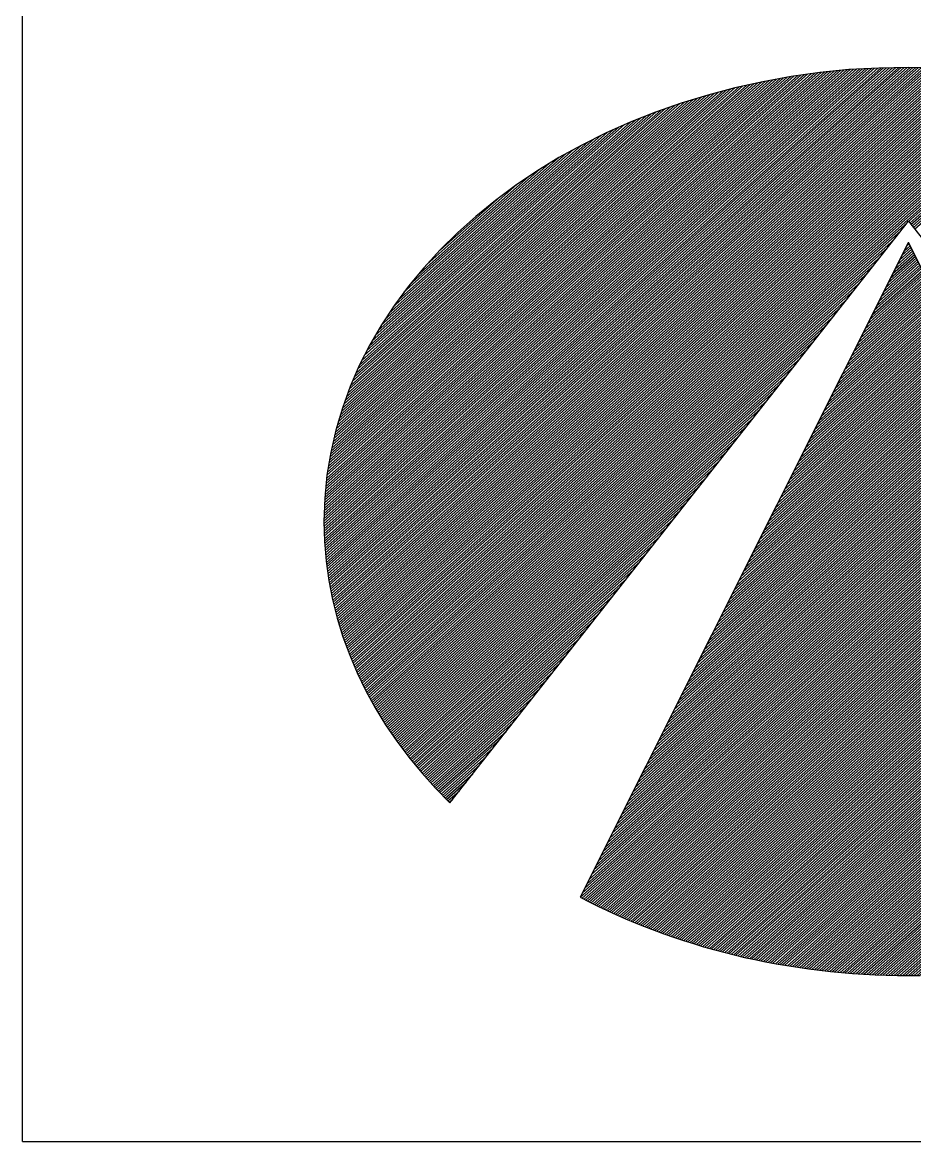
# Model space of a CAD drawing. Extents: x -3879 to -3273, y -20290 to -19696.
# Drawn here: x -3828.57 to -3813.88, y -20269.74 to -20251.29 of the extents above; entities that cross this region are included whole.
import ezdxf

# ---------------------------------------------------------------- set-up
doc = ezdxf.new("R2010")
doc.units = 0
doc.header["$LTSCALE"] = 100
doc.layers.get('0').update_dxf_attribs({"linetype": 'CONTINUOUS'})
doc.layers.add('ATTRIB', color=7, linetype='CONTINUOUS')
doc.layers.add('SKILT', color=7, linetype='CONTINUOUS')
doc.styles.add('ISO', font='iso.shx')
doc.styles.add('ISO25', font='ISO3098', dxfattribs={"oblique": 0.9})
doc.styles.add('ISO35', font='ISO3098', dxfattribs={"oblique": 0.9})
doc.styles.add('ISO50', font='ISO3098', dxfattribs={"oblique": 0.9})

# ---------------------------------------------------------------- blocks, each defined once
blk = doc.blocks.new('*X6')
at = {"color": 0, "linetype": 'CONTINUOUS'}
for p, q in [((519.1301, 296.745), (522.5944, 300.2093)), ((519.1319, 296.7292), (522.6125, 300.2098)), ((519.1338, 296.7134), (522.6307, 300.2102)), ((519.1356, 296.6975), (522.6488, 300.2107)), ((519.1375, 296.6817), (522.667, 300.2112)), ((519.1393, 296.6658), (522.6851, 300.2116)), ((519.1412, 296.6501), (522.7032, 300.2121)), ((519.1439, 296.6351), (522.721, 300.2122)), ((519.1466, 296.62), (522.7382, 300.2117)), ((519.1492, 296.605), (522.7555, 300.2113)), ((519.1519, 296.59), (522.7727, 300.2109)), ((519.1545, 296.575), (522.79, 300.2104)), ((519.1572, 296.5599), (522.8072, 300.21)), ((519.1598, 296.5449), (522.8244, 300.2096)), ((519.1625, 296.5299), (522.8417, 300.2091)), ((519.1114, 297.0622), (522.2334, 300.1842)), ((519.1117, 297.0448), (522.2533, 300.1864)), ((519.112, 297.0804), (522.2134, 300.1819)), ((519.1121, 297.0275), (522.2732, 300.1887)), ((519.1125, 297.0102), (522.2932, 300.1909)), ((519.1125, 297.0986), (522.1935, 300.1797)), ((519.1129, 296.993), (522.3131, 300.1932)), ((519.113, 297.1168), (522.1736, 300.1774)), ((519.1133, 296.9757), (522.333, 300.1954)), ((519.1135, 297.135), (522.153, 300.1745)), ((519.1137, 296.9584), (522.3525, 300.1972)), ((519.1141, 296.9411), (522.3713, 300.1983)), ((519.1141, 297.1532), (522.132, 300.1712)), ((519.1144, 296.9238), (522.3901, 300.1995)), ((519.1146, 297.1714), (522.111, 300.1679)), ((519.1151, 297.1896), (522.09, 300.1646)), ((519.1156, 297.2078), (522.069, 300.1612)), ((519.1157, 296.9074), (522.4089, 300.2006)), ((519.1164, 297.2263), (522.048, 300.1579)), ((519.117, 296.891), (522.4277, 300.2017)), ((519.1181, 297.2457), (522.027, 300.1546)), ((519.1183, 296.8746), (522.4465, 300.2028)), ((519.1196, 296.8583), (522.4653, 300.2039)), ((519.1198, 297.2651), (522.0061, 300.1513)), ((519.1209, 296.8419), (522.484, 300.205)), ((519.1215, 297.2844), (521.9849, 300.1478)), ((519.1222, 296.8255), (522.5028, 300.2061)), ((519.1232, 297.3038), (521.9626, 300.1432)), ((519.1235, 296.8091), (522.5216, 300.2073)), ((519.1248, 296.7928), (522.54, 300.208)), ((519.1264, 296.7767), (522.5581, 300.2084)), ((519.1283, 296.7609), (522.5763, 300.2089)), ((519.1653, 296.5151), (522.8589, 300.2087)), ((519.1686, 296.5006), (522.8762, 300.2082)), ((519.1718, 296.4862), (522.8934, 300.2078)), ((519.1751, 296.4718), (522.9103, 300.207)), ((519.1783, 296.4574), (522.927, 300.206)), ((519.1816, 296.443), (522.9437, 300.205)), ((519.1849, 296.4286), (522.9604, 300.204)), ((519.1881, 296.4141), (522.977, 300.203)), ((519.1914, 296.3997), (522.9937, 300.2021)), ((519.1948, 296.3854), (523.0104, 300.2011)), ((519.1985, 296.3714), (523.0271, 300.2001)), ((519.2022, 296.3575), (523.0438, 300.1991)), ((519.2059, 296.3435), (523.0605, 300.1981)), ((519.2096, 296.3295), (523.0772, 300.1971)), ((519.2133, 296.3155), (523.0933, 300.1956)), ((519.217, 296.3016), (523.1092, 300.1938)), ((519.2207, 296.2876), (523.1251, 300.192)), ((519.2244, 296.2736), (523.141, 300.1902)), ((519.2281, 296.2596), (523.1568, 300.1884)), ((519.2325, 296.2464), (523.1727, 300.1866)), ((519.2369, 296.2331), (523.1886, 300.1848)), ((519.2413, 296.2199), (523.2045, 300.183)), ((519.2458, 296.2066), (523.2204, 300.1812)), ((519.2502, 296.1934), (523.2363, 300.1794)), ((519.2546, 296.1801), (523.2521, 300.1776)), ((519.259, 296.1668), (523.2678, 300.1756)), ((519.2634, 296.1536), (523.2831, 300.1732)), ((519.2679, 296.1403), (523.2983, 300.1708)), ((519.2725, 296.1273), (523.3136, 300.1684)), ((519.2773, 296.1144), (523.3289, 300.166)), ((519.2821, 296.1015), (523.3441, 300.1635)), ((519.2869, 296.0887), (523.3594, 300.1611)), ((519.2918, 296.0758), (523.3747, 300.1587)), ((519.2966, 296.063), (523.3899, 300.1563)), ((519.3014, 296.0501), (523.4052, 300.1539)), ((519.3062, 296.0373), (523.4205, 300.1515)), ((519.311, 296.0244), (523.4357, 300.1491)), ((519.3159, 296.0115), (523.4505, 300.1462)), ((519.3211, 295.9991), (523.4652, 300.1432)), ((519.3264, 295.9867), (523.4799, 300.1402)), ((519.1249, 297.3232), (521.9404, 300.1387)), ((519.1266, 297.3425), (521.9181, 300.1341)), ((519.1283, 297.3619), (521.8959, 300.1295)), ((519.13, 297.3813), (521.8736, 300.1249)), ((519.133, 297.402), (521.8514, 300.1204)), ((519.1361, 297.4228), (521.8291, 300.1158)), ((519.1392, 297.4435), (521.8065, 300.1109)), ((519.1423, 297.4643), (521.7831, 300.1051)), ((519.1453, 297.485), (521.7597, 300.0994)), ((519.1484, 297.5058), (521.7362, 300.0936)), ((519.1515, 297.5266), (521.7128, 300.0879)), ((519.1551, 297.5478), (521.6894, 300.0821)), ((519.1595, 297.5699), (521.6659, 300.0764)), ((519.3317, 295.9744), (523.4945, 300.1372)), ((519.337, 295.962), (523.5092, 300.1342)), ((519.3424, 295.9497), (523.5239, 300.1312)), ((519.3477, 295.9373), (523.5385, 300.1281)), ((519.353, 295.9249), (523.5532, 300.1251)), ((519.3583, 295.9126), (523.5679, 300.1221)), ((519.3636, 295.9002), (523.5825, 300.1191)), ((519.369, 295.8879), (523.5972, 300.1161)), ((519.3746, 295.8759), (523.6119, 300.1131)), ((519.3804, 295.8639), (523.6261, 300.1097)), ((519.3861, 295.852), (523.6403, 300.1062)), ((519.3918, 295.84), (523.6545, 300.1027)), ((522.712, 299.1425), (523.6687, 300.0992)), ((522.7193, 299.1321), (523.6829, 300.0957)), ((522.7266, 299.1218), (523.6971, 300.0922)), ((522.7339, 299.1114), (523.7113, 300.0888)), ((522.7412, 299.101), (523.7255, 300.0853)), ((522.7485, 299.0906), (523.7397, 300.0818)), ((519.1639, 297.592), (521.6425, 300.0706)), ((519.1684, 297.6141), (521.6174, 300.0632)), ((519.1728, 297.6362), (521.5923, 300.0557)), ((519.1772, 297.6583), (521.5671, 300.0483)), ((519.1816, 297.6804), (521.542, 300.0408)), ((519.1867, 297.7032), (521.5169, 300.0334)), ((519.1931, 297.7273), (521.4918, 300.0259)), ((519.1995, 297.7513), (521.4661, 300.0179)), ((519.2059, 297.7754), (521.4392, 300.0087)), ((519.2122, 297.7994), (521.4123, 299.9995)), ((519.2186, 297.8235), (521.3854, 299.9903)), ((519.225, 297.8476), (521.3585, 299.981)), ((519.2334, 297.8737), (521.3316, 299.9718)), ((519.2419, 297.8998), (521.3041, 299.962)), ((519.2503, 297.9259), (521.2745, 299.9501)), ((519.2587, 297.952), (521.2449, 299.9382)), ((519.2672, 297.9781), (521.2154, 299.9263)), ((519.2763, 298.0049), (521.1858, 299.9144)), ((519.2873, 298.0336), (521.1563, 299.9025)), ((519.2983, 298.0622), (521.125, 299.8889)), ((519.3092, 298.0909), (521.0934, 299.875)), ((519.3202, 298.1195), (521.0618, 299.8611)), ((519.3318, 298.1488), (521.0302, 299.8472)), ((519.3467, 298.1814), (520.9987, 299.8334)), ((519.3615, 298.2139), (520.9632, 299.8156)), ((519.3764, 298.2464), (520.9275, 299.7975)), ((519.3912, 298.2789), (520.8918, 299.7795)), ((519.4089, 298.3142), (520.8561, 299.7614)), ((519.4273, 298.3504), (520.8169, 299.74)), ((519.4458, 298.3866), (520.7764, 299.7171)), ((519.4643, 298.4227), (520.7359, 299.6943)), ((519.4886, 298.4647), (520.6948, 299.6709)), ((519.5137, 298.5074), (520.6488, 299.6426)), ((519.5387, 298.5502), (520.6029, 299.6143)), ((519.5703, 298.5994), (520.5567, 299.5858)), ((519.6044, 298.6513), (520.4975, 299.5444)), ((519.6409, 298.7054), (520.4384, 299.5029)), ((519.6891, 298.7713), (520.3709, 299.453)), ((519.7451, 298.8449), (520.3001, 299.4)), ((519.8272, 298.9447), (520.196, 299.3136)), ((519.3976, 295.8281), (522.7035, 299.134)), ((519.4033, 295.8162), (522.6623, 299.0752)), ((519.4091, 295.8042), (522.6212, 299.0163)), ((519.4148, 295.7923), (522.58, 298.9575)), ((519.4205, 295.7803), (522.5388, 298.8987)), ((519.4263, 295.7684), (522.4977, 298.8398)), ((519.4324, 295.7569), (522.4565, 298.781)), ((519.4387, 295.7454), (522.4154, 298.7221)), ((519.4449, 295.734), (522.3742, 298.6633)), ((519.4512, 295.7226), (522.333, 298.6044)), ((519.4574, 295.7111), (522.2919, 298.5456)), ((519.4637, 295.6997), (522.2507, 298.4868)), ((519.4699, 295.6883), (522.2095, 298.4279)), ((519.4761, 295.6769), (522.1684, 298.3691)), ((519.4824, 295.6654), (522.1272, 298.3102)), ((519.4886, 295.654), (522.086, 298.2514)), ((519.4952, 295.6429), (522.0449, 298.1925)), ((519.5019, 295.6319), (522.0037, 298.1337)), ((519.5087, 295.621), (521.9625, 298.0749)), ((519.5154, 295.61), (521.9214, 298.016)), ((519.5222, 295.5991), (521.8802, 297.9572)), ((519.5289, 295.5882), (521.839, 297.8983)), ((519.5356, 295.5772), (521.7979, 297.8395)), ((519.5424, 295.5663), (521.7567, 297.7806)), ((519.5491, 295.5554), (521.7156, 297.7218)), ((519.5559, 295.5444), (521.6744, 297.663)), ((519.5626, 295.5335), (521.6332, 297.6041)), ((519.5696, 295.5228), (521.5921, 297.5453)), ((519.5766, 295.5121), (521.5509, 297.4864)), ((519.5836, 295.5015), (521.5097, 297.4276)), ((519.5906, 295.4908), (521.4686, 297.3688)), ((519.5976, 295.4801), (521.4274, 297.3099)), ((519.6045, 295.4694), (521.3862, 297.2511)), ((519.6115, 295.4587), (521.3451, 297.1922)), ((519.6185, 295.448), (521.3039, 297.1334)), ((519.6255, 295.4373), (521.2627, 297.0745)), ((519.6325, 295.4266), (521.2216, 297.0157)), ((519.6398, 295.4162), (521.1804, 296.9569)), ((519.6472, 295.406), (521.1392, 296.898)), ((519.6547, 295.3958), (521.0981, 296.8392)), ((519.6621, 295.3855), (521.0569, 296.7803)), ((519.6696, 295.3753), (521.0158, 296.7215)), ((519.677, 295.3651), (520.9746, 296.6626)), ((519.6845, 295.3549), (520.9334, 296.6038)), ((519.6919, 295.3446), (520.8923, 296.545)), ((519.6994, 295.3344), (520.8511, 296.4861)), ((519.7068, 295.3242), (520.8099, 296.4273)), ((519.7143, 295.314), (520.7688, 296.3684)), ((519.7222, 295.3042), (520.7276, 296.3096)), ((519.7301, 295.2944), (520.6864, 296.2507)), ((519.738, 295.2846), (520.6453, 296.1919)), ((519.7459, 295.2748), (520.6041, 296.1331)), ((519.7538, 295.265), (520.5629, 296.0742)), ((519.7617, 295.2553), (520.5218, 296.0154)), ((519.7695, 295.2455), (520.4806, 295.9565)), ((519.7774, 295.2357), (520.4394, 295.8977)), ((519.7853, 295.2259), (520.3983, 295.8388)), ((519.7932, 295.2161), (520.3571, 295.78)), ((519.8012, 295.2064), (520.316, 295.7212)), ((519.8094, 295.1969), (520.2748, 295.6623)), ((519.8176, 295.1875), (520.2336, 295.6035)), ((519.8258, 295.178), (520.1925, 295.5446)), ((519.834, 295.1685), (520.1513, 295.4858)), ((519.8422, 295.159), (520.1101, 295.427)), ((519.8504, 295.1495), (520.069, 295.3681)), ((519.8586, 295.14), (520.0278, 295.3093)), ((519.8668, 295.1305), (519.9866, 295.2504)), ((519.875, 295.1211), (519.9455, 295.1916)), ((519.8831, 295.1116), (519.9043, 295.1327))]:
    blk.add_line(p, q, dxfattribs=at)
blk = doc.blocks.new('*X7')
at = {"color": 0, "linetype": 'CONTINUOUS'}
for p, q in [((522.6839, 298.9376), (522.7211, 298.9748)), ((522.698, 298.9695), (522.7156, 298.9871)), ((522.599, 298.7467), (522.7539, 298.9015)), ((522.6132, 298.7785), (522.7484, 298.9137)), ((522.6273, 298.8103), (522.7429, 298.926)), ((522.6415, 298.8422), (522.7375, 298.9382)), ((522.6556, 298.874), (522.732, 298.9504)), ((522.6698, 298.9058), (522.7266, 298.9626)), ((522.5283, 298.5876), (522.7812, 298.8404)), ((522.5424, 298.6194), (522.7757, 298.8527)), ((522.5566, 298.6512), (522.7702, 298.8649)), ((522.5707, 298.683), (522.7648, 298.8771)), ((522.5849, 298.7149), (522.7593, 298.8893)), ((522.4434, 298.3966), (522.8139, 298.7671)), ((522.4576, 298.4284), (522.8085, 298.7794)), ((522.4717, 298.4603), (522.803, 298.7916)), ((522.4858, 298.4921), (522.7975, 298.8038)), ((522.5, 298.5239), (522.7921, 298.816)), ((522.5141, 298.5557), (522.7866, 298.8282)), ((522.3585, 298.2057), (522.8467, 298.6938)), ((522.3727, 298.2375), (522.8412, 298.706)), ((522.3868, 298.2693), (522.8358, 298.7183)), ((522.401, 298.3012), (522.8303, 298.7305)), ((522.4151, 298.333), (522.8248, 298.7427)), ((522.4293, 298.3648), (522.8194, 298.7549)), ((522.2878, 298.0466), (522.874, 298.6327)), ((522.3019, 298.0784), (522.8685, 298.645)), ((522.3161, 298.1102), (522.8631, 298.6572)), ((522.3302, 298.142), (522.8576, 298.6694)), ((522.3444, 298.1739), (522.8521, 298.6816)), ((522.2029, 297.8556), (522.9067, 298.5594)), ((522.2171, 297.8874), (522.9013, 298.5716)), ((522.2312, 297.9193), (522.8958, 298.5839)), ((522.2454, 297.9511), (522.8904, 298.5961)), ((522.2595, 297.9829), (522.8849, 298.6083)), ((522.2736, 298.0147), (522.8794, 298.6205)), ((522.118, 297.6647), (522.9395, 298.4861)), ((522.1322, 297.6965), (522.934, 298.4983)), ((522.1463, 297.7283), (522.9286, 298.5106)), ((522.1605, 297.7601), (522.9231, 298.5228)), ((522.1746, 297.792), (522.9177, 298.535)), ((522.1888, 297.8238), (522.9122, 298.5472)), ((522.0473, 297.5055), (522.9668, 298.425)), ((522.0615, 297.5374), (522.9613, 298.4373)), ((522.0756, 297.5692), (522.9559, 298.4495)), ((522.0897, 297.601), (522.9504, 298.4617)), ((522.1039, 297.6328), (522.945, 298.4739)), ((521.9624, 297.3146), (522.9996, 298.3517)), ((521.9766, 297.3464), (522.9941, 298.3639)), ((521.9907, 297.3783), (522.9886, 298.3762)), ((522.0049, 297.4101), (522.9832, 298.3884)), ((522.019, 297.4419), (522.9777, 298.4006)), ((522.0332, 297.4737), (522.9723, 298.4128)), ((521.8775, 297.1237), (523.0323, 298.2784)), ((521.8917, 297.1555), (523.0269, 298.2906)), ((521.9058, 297.1873), (523.0214, 298.3029)), ((521.92, 297.2191), (523.0159, 298.3151)), ((521.9341, 297.251), (523.0105, 298.3273)), ((521.9483, 297.2828), (523.005, 298.3395)), ((521.8068, 296.9645), (523.0596, 298.2173)), ((521.821, 296.9964), (523.0542, 298.2296)), ((521.8351, 297.0282), (523.0487, 298.2418)), ((521.8493, 297.06), (523.0432, 298.254)), ((521.8634, 297.0918), (523.0378, 298.2662)), ((521.7219, 296.7736), (523.0924, 298.144)), ((521.7361, 296.8054), (523.0869, 298.1562)), ((521.7502, 296.8372), (523.0815, 298.1685)), ((521.7644, 296.8691), (523.076, 298.1807)), ((521.7785, 296.9009), (523.0705, 298.1929)), ((521.7927, 296.9327), (523.0651, 298.2051)), ((521.6512, 296.6145), (523.1197, 298.0829)), ((521.6654, 296.6463), (523.1142, 298.0952)), ((521.6795, 296.6781), (523.1088, 298.1074)), ((521.6936, 296.7099), (523.1033, 298.1196)), ((521.7078, 296.7418), (523.0978, 298.1318)), ((521.5663, 296.4235), (523.1524, 298.0096)), ((521.5805, 296.4554), (523.147, 298.0218)), ((521.5946, 296.4872), (523.1415, 298.0341)), ((521.6088, 296.519), (523.136, 298.0463)), ((521.6229, 296.5508), (523.1306, 298.0585)), ((521.6371, 296.5826), (523.1251, 298.0707)), ((521.4814, 296.2326), (523.1852, 297.9363)), ((521.4956, 296.2644), (523.1797, 297.9485)), ((521.5097, 296.2962), (523.1743, 297.9608)), ((521.5239, 296.3281), (523.1688, 297.973)), ((521.538, 296.3599), (523.1633, 297.9852)), ((521.5522, 296.3917), (523.1579, 297.9974)), ((521.4107, 296.0735), (523.2125, 297.8752)), ((521.4249, 296.1053), (523.207, 297.8875)), ((521.439, 296.1371), (523.2016, 297.8997)), ((521.4532, 296.1689), (523.1961, 297.9119)), ((521.4673, 296.2008), (523.1906, 297.9241)), ((521.3258, 295.8825), (523.2452, 297.8019)), ((521.34, 295.9143), (523.2398, 297.8141)), ((521.3541, 295.9462), (523.2343, 297.8264)), ((521.3683, 295.978), (523.2289, 297.8386)), ((521.3824, 296.0098), (523.2234, 297.8508)), ((521.3966, 296.0416), (523.2179, 297.863)), ((521.241, 295.6916), (523.278, 297.7286)), ((521.2551, 295.7234), (523.2725, 297.7408)), ((521.2692, 295.7552), (523.2671, 297.7531)), ((521.2834, 295.787), (523.2616, 297.7653)), ((521.2975, 295.8189), (523.2562, 297.7775)), ((521.3117, 295.8507), (523.2507, 297.7897)), ((521.1702, 295.5324), (523.3053, 297.6675)), ((521.1844, 295.5643), (523.2998, 297.6798)), ((521.1985, 295.5961), (523.2944, 297.692)), ((521.2127, 295.6279), (523.2889, 297.7042)), ((521.2268, 295.6597), (523.2835, 297.7164)), ((521.0853, 295.3415), (523.3381, 297.5942)), ((521.0995, 295.3733), (523.3326, 297.6064)), ((521.1136, 295.4052), (523.3271, 297.6187)), ((521.1278, 295.437), (523.3217, 297.6309)), ((521.1419, 295.4688), (523.3162, 297.6431)), ((521.1561, 295.5006), (523.3108, 297.6553)), ((521.0005, 295.1506), (523.3708, 297.5209)), ((521.0146, 295.1824), (523.3654, 297.5331)), ((521.0288, 295.2142), (523.3599, 297.5454)), ((521.0429, 295.246), (523.3544, 297.5576)), ((521.0571, 295.2779), (523.349, 297.5698)), ((521.0712, 295.3097), (523.3435, 297.582)), ((520.9297, 294.9914), (523.3981, 297.4598)), ((520.9439, 295.0233), (523.3927, 297.472)), ((520.958, 295.0551), (523.3872, 297.4843)), ((520.9722, 295.0869), (523.3817, 297.4965)), ((520.9863, 295.1187), (523.3763, 297.5087)), ((520.8449, 294.8005), (523.4309, 297.3865)), ((520.859, 294.8323), (523.4254, 297.3987)), ((520.8731, 294.8641), (523.42, 297.411)), ((520.8873, 294.896), (523.4145, 297.4232)), ((520.9014, 294.9278), (523.409, 297.4354)), ((520.9156, 294.9596), (523.4036, 297.4476)), ((520.76, 294.6095), (523.4636, 297.3132)), ((520.7741, 294.6414), (523.4582, 297.3254)), ((520.7883, 294.6732), (523.4527, 297.3377)), ((520.8024, 294.705), (523.4473, 297.3499)), ((520.8166, 294.7368), (523.4418, 297.3621)), ((520.8307, 294.7687), (523.4363, 297.3743)), ((520.6906, 294.4517), (523.4909, 297.2521)), ((520.7034, 294.4823), (523.4855, 297.2643)), ((520.7175, 294.5141), (523.48, 297.2766)), ((520.7317, 294.5459), (523.4746, 297.2888)), ((520.7458, 294.5777), (523.4691, 297.301)), ((520.7018, 294.4453), (523.4964, 297.2399)), ((520.7131, 294.4389), (523.5019, 297.2277)), ((520.7243, 294.4325), (523.5073, 297.2155)), ((520.7356, 294.426), (523.5128, 297.2033)), ((520.7468, 294.4196), (523.5182, 297.191)), ((520.7581, 294.4132), (523.5237, 297.1788)), ((520.7693, 294.4068), (523.5292, 297.1666)), ((520.7806, 294.4003), (523.5346, 297.1544)), ((520.7918, 294.3939), (523.5401, 297.1422)), ((520.8032, 294.3876), (523.5455, 297.13)), ((520.8147, 294.3815), (523.551, 297.1177)), ((520.8263, 294.3754), (523.5565, 297.1055)), ((520.8379, 294.3693), (523.5619, 297.0933)), ((520.8495, 294.3632), (523.5674, 297.0811)), ((520.8611, 294.3571), (523.5728, 297.0689)), ((520.8728, 294.3511), (523.5783, 297.0566)), ((520.8844, 294.3451), (523.5838, 297.0444)), ((520.8961, 294.3391), (523.5892, 297.0322)), ((520.9078, 294.3331), (523.5947, 297.02)), ((520.9195, 294.3272), (523.6001, 297.0078)), ((520.9313, 294.3213), (523.6056, 296.9956)), ((520.9431, 294.3154), (523.6111, 296.9833)), ((520.9549, 294.3095), (523.6165, 296.9711)), ((520.9667, 294.3036), (523.622, 296.9589)), ((520.9786, 294.2979), (523.6274, 296.9467)), ((520.9906, 294.2922), (523.6329, 296.9345)), ((521.0026, 294.2865), (523.6384, 296.9222)), ((521.0146, 294.2808), (523.6438, 296.91)), ((521.0266, 294.2752), (523.6493, 296.8978)), ((521.0387, 294.2696), (523.6547, 296.8856)), ((521.0508, 294.264), (523.6602, 296.8734)), ((521.063, 294.2585), (523.6657, 296.8612)), ((521.0751, 294.2529), (523.6711, 296.8489)), ((521.0872, 294.2474), (523.6766, 296.8367)), ((521.0997, 294.2421), (523.682, 296.8245)), ((521.1121, 294.2369), (523.6875, 296.8123)), ((521.1245, 294.2317), (523.693, 296.8001)), ((521.137, 294.2264), (523.6984, 296.7879)), ((521.1494, 294.2212), (523.7039, 296.7756)), ((521.1619, 294.2159), (523.7093, 296.7634)), ((521.1743, 294.2107), (523.7148, 296.7512)), ((521.1867, 294.2055), (523.7203, 296.739)), ((521.1992, 294.2002), (523.7257, 296.7268)), ((521.2118, 294.1952), (523.7312, 296.7145)), ((521.2246, 294.1903), (523.7366, 296.7023)), ((521.2374, 294.1854), (523.7421, 296.6901)), ((521.2501, 294.1805), (523.7476, 296.6779)), ((521.2629, 294.1756), (523.753, 296.6657)), ((521.2757, 294.1707), (523.7585, 296.6535)), ((521.2884, 294.1657), (523.7639, 296.6412)), ((521.3012, 294.1608), (523.7694, 296.629)), ((521.314, 294.1559), (523.7749, 296.6168)), ((521.3268, 294.151), (523.7803, 296.6046)), ((521.3399, 294.1465), (523.7858, 296.5924)), ((521.353, 294.1419), (523.7912, 296.5802)), ((521.3661, 294.1373), (523.7967, 296.5679)), ((521.3792, 294.1327), (523.8022, 296.5557)), ((521.3922, 294.1281), (523.8076, 296.5435)), ((521.4052, 294.1234), (523.8131, 296.5313)), ((521.4182, 294.1188), (523.8185, 296.5191)), ((521.4312, 294.1141), (523.824, 296.5068)), ((521.4443, 294.1094), (523.8295, 296.4946)), ((521.4577, 294.1052), (523.8349, 296.4824)), ((521.4713, 294.1011), (523.8404, 296.4702)), ((521.4849, 294.097), (523.8458, 296.458)), ((521.4985, 294.0929), (523.8513, 296.4458)), ((521.5121, 294.0889), (523.8568, 296.4335)), ((521.5258, 294.0849), (523.8622, 296.4213)), ((521.5394, 294.0809), (523.8677, 296.4091)), ((521.5531, 294.0769), (523.8731, 296.3969)), ((521.5668, 294.0728), (523.8786, 296.3847)), ((521.5805, 294.0688), (523.8841, 296.3724)), ((521.5941, 294.0648), (523.8895, 296.3602)), ((521.6078, 294.0608), (523.895, 296.348)), ((521.6215, 294.0568), (523.9004, 296.3358)), ((521.6352, 294.0528), (523.9059, 296.3236)), ((521.649, 294.049), (523.9114, 296.3114)), ((521.663, 294.0453), (523.9168, 296.2991)), ((521.6769, 294.0416), (523.9223, 296.2869)), ((521.6909, 294.0378), (523.9277, 296.2747)), ((521.7048, 294.0341), (523.9332, 296.2625)), ((521.7191, 294.0307), (523.9387, 296.2503)), ((521.7333, 294.0272), (523.9441, 296.2381)), ((521.7475, 294.0237), (523.9496, 296.2258)), ((521.7617, 294.0203), (523.955, 296.2136)), ((521.7759, 294.0169), (523.9605, 296.2014)), ((521.7902, 294.0135), (523.966, 296.1892)), ((521.8045, 294.0101), (523.9714, 296.177)), ((521.8188, 294.0067), (523.9769, 296.1647)), ((521.8331, 294.0033), (523.9823, 296.1525)), ((521.8477, 294.0002), (523.9878, 296.1403)), ((521.8622, 293.9971), (523.9933, 296.1281)), ((521.8768, 293.9939), (523.9987, 296.1159)), ((521.8913, 293.9908), (524.0042, 296.1037)), ((521.9061, 293.9879), (524.0096, 296.0914)), ((521.9209, 293.9851), (524.0151, 296.0792)), ((521.9358, 293.9822), (524.0206, 296.067)), ((521.9506, 293.9794), (524.026, 296.0548)), ((521.9656, 293.9767), (524.0315, 296.0426)), ((521.9808, 293.9742), (524.0369, 296.0304)), ((521.996, 293.9717), (524.0424, 296.0181)), ((522.0112, 293.9692), (524.0479, 296.0059)), ((522.0264, 293.9668), (524.0533, 295.9937)), ((522.0416, 293.9643), (524.0588, 295.9815)), ((522.0568, 293.9618), (524.0642, 295.9693)), ((522.072, 293.9593), (524.0697, 295.957)), ((522.0872, 293.9569), (524.0752, 295.9448)), ((522.1025, 293.9545), (524.0806, 295.9326)), ((522.118, 293.9524), (524.0861, 295.9204)), ((522.1335, 293.9502), (524.0915, 295.9082)), ((522.1491, 293.948), (524.097, 295.896)), ((522.1646, 293.9459), (524.1025, 295.8837)), ((522.1801, 293.9437), (524.1079, 295.8715)), ((522.1957, 293.9416), (524.1134, 295.8593)), ((522.2112, 293.9395), (524.1188, 295.8471)), ((522.2268, 293.9374), (524.1243, 295.8349)), ((522.2426, 293.9355), (524.1298, 295.8226)), ((522.2584, 293.9336), (524.1352, 295.8104)), ((522.2742, 293.9318), (524.1407, 295.7982)), ((522.2901, 293.9299), (524.1461, 295.786)), ((522.3061, 293.9283), (524.1516, 295.7738)), ((522.3223, 293.9268), (524.1571, 295.7616)), ((522.3385, 293.9253), (524.1625, 295.7493)), ((522.3547, 293.9239), (524.168, 295.7371)), ((522.371, 293.9225), (524.1734, 295.7249)), ((522.3875, 293.9213), (524.1789, 295.7127)), ((522.4041, 293.9202), (524.1843, 295.7005)), ((522.4206, 293.9191), (524.1898, 295.6883)), ((522.4372, 293.918), (524.1953, 295.676)), ((522.4538, 293.9169), (524.2007, 295.6638)), ((522.4703, 293.9157), (524.2062, 295.6516)), ((522.4869, 293.9146), (524.2116, 295.6394)), ((522.5035, 293.9135), (524.2171, 295.6272)), ((522.5207, 293.9131), (524.2226, 295.6149)), ((522.538, 293.9127), (524.228, 295.6027)), ((522.5553, 293.9123), (524.2335, 295.5905)), ((522.5725, 293.9119), (524.2389, 295.5783)), ((522.5895, 293.9112), (524.2444, 295.5661)), ((522.6064, 293.9104), (524.2499, 295.5539)), ((522.6233, 293.9097), (524.2553, 295.5416)), ((522.6403, 293.9089), (524.2608, 295.5294)), ((522.6578, 293.9088), (524.2662, 295.5172)), ((522.6755, 293.9088), (524.2717, 295.505)), ((522.6931, 293.9088), (524.2772, 295.4928)), ((522.7108, 293.9088), (524.2826, 295.4806)), ((522.7285, 293.9088), (524.2881, 295.4683)), ((522.7462, 293.9088), (524.2935, 295.4561)), ((522.7639, 293.9088), (524.299, 295.4439)), ((522.7815, 293.9088), (524.3045, 295.4317)), ((522.7999, 293.9095), (524.3099, 295.4195)), ((522.8184, 293.9103), (524.3154, 295.4072)), ((522.8369, 293.9111), (524.3208, 295.395)), ((522.8554, 293.9119), (524.3263, 295.3828)), ((522.8735, 293.9123), (524.3318, 295.3706)), ((522.8916, 293.9127), (524.3372, 295.3584)), ((522.9096, 293.9131), (524.3427, 295.3462)), ((522.9279, 293.9137), (524.3481, 295.3339)), ((522.9469, 293.915), (524.3536, 295.3217)), ((522.9658, 293.9163), (524.3591, 295.3095)), ((522.9848, 293.9176), (524.3645, 295.2973)), ((523.0038, 293.9188), (524.37, 295.2851)), ((523.0227, 293.9201), (524.3754, 295.2728)), ((523.0416, 293.9214), (524.3809, 295.2606)), ((523.0606, 293.9226), (524.3864, 295.2484)), ((523.08, 293.9243), (524.3918, 295.2362)), ((523.0994, 293.9261), (524.3973, 295.224)), ((523.1189, 293.9279), (524.4027, 295.2118)), ((523.1385, 293.9298), (524.4082, 295.1995)), ((523.1584, 293.9321), (524.4137, 295.1873)), ((523.1784, 293.9344), (524.4191, 295.1751)), ((523.1983, 293.9366), (524.4246, 295.1629)), ((523.2188, 293.9395), (524.43, 295.1507)), ((523.2394, 293.9423), (524.4355, 295.1385)), ((523.2599, 293.9452), (524.441, 295.1262)), ((523.2805, 293.9481), (524.4464, 295.114)), ((523.301, 293.9509), (524.4519, 295.1018)), ((523.3216, 293.9538), (524.4573, 295.0896)), ((523.3423, 293.9569), (524.4628, 295.0774)), ((523.3635, 293.9603), (524.4683, 295.0651)), ((523.3846, 293.9638), (524.4737, 295.0529)), ((523.4057, 293.9672), (524.4792, 295.0407)), ((523.4268, 293.9706), (524.4846, 295.0285)), ((523.4479, 293.9741), (524.4901, 295.0163)), ((523.4691, 293.9776), (524.4956, 295.0041)), ((523.4916, 293.9825), (524.501, 294.9918)), ((523.5141, 293.9873), (524.5065, 294.9796)), ((523.5365, 293.992), (524.5119, 294.9674)), ((523.5582, 293.996), (524.5174, 294.9552)), ((523.5799, 294), (524.5229, 294.943)), ((523.6018, 294.0042), (524.5283, 294.9308)), ((523.6252, 294.0099), (524.5338, 294.9185)), ((523.6486, 294.0156), (524.5392, 294.9063)), ((523.6719, 294.0213), (524.5447, 294.8941)), ((523.6951, 294.0268), (524.5502, 294.8819)), ((523.7183, 294.0323), (524.5556, 294.8697)), ((523.742, 294.0384), (524.5611, 294.8574)), ((523.7662, 294.0449), (524.5665, 294.8452)), ((523.7903, 294.0513), (524.572, 294.833)), ((523.8152, 294.0586), (524.5775, 294.8208)), ((523.8402, 294.0659), (524.5829, 294.8086)), ((523.8653, 294.0733), (524.5884, 294.7964)), ((523.8906, 294.0809), (524.5938, 294.7841)), ((523.9158, 294.0884), (524.5993, 294.7719)), ((523.9416, 294.0966), (524.6048, 294.7597)), ((523.9675, 294.1048), (524.6102, 294.7475)), ((523.9937, 294.1132), (524.6157, 294.7353)), ((524.0202, 294.1221), (524.6211, 294.723)), ((524.0468, 294.131), (524.6266, 294.7108)), ((524.074, 294.1405), (524.6321, 294.6986)), ((524.1012, 294.15), (524.6375, 294.6864)), ((524.1296, 294.1608), (524.643, 294.6742)), ((524.1584, 294.1719), (524.6484, 294.662)), ((524.188, 294.1838), (524.6539, 294.6497)), ((524.218, 294.1961), (524.6594, 294.6375)), ((524.2483, 294.2088), (524.6648, 294.6253)), ((524.2789, 294.2217), (524.6703, 294.6131)), ((524.3094, 294.2345), (524.6757, 294.6009)), ((524.3399, 294.2474), (524.6812, 294.5887)), ((524.3723, 294.262), (524.6867, 294.5764)), ((524.405, 294.2771), (524.6921, 294.5642)), ((524.4386, 294.293), (524.6976, 294.552)), ((524.4727, 294.3095), (524.703, 294.5398)), ((524.5081, 294.3271), (524.7085, 294.5276)), ((524.5441, 294.3455), (524.714, 294.5153)), ((524.5806, 294.3643), (524.7194, 294.5031)), ((524.618, 294.3841), (524.7249, 294.4909)), ((524.6579, 294.4062), (524.7303, 294.4787)), ((524.7, 294.4307), (524.7358, 294.4665))]:
    blk.add_line(p, q, dxfattribs=at)
blk = doc.blocks.new('A$C5A634891')
at = {"color": 5, "linetype": 'CONTINUOUS'}
for q in [(0, 62.4314, 3000), (150.3451, 0, 3000)]:
    blk.add_line((0, 0, 3000), q, dxfattribs=at)
at = {"color": 11, "linetype": 'CONTINUOUS'}
for p, q in [((6.2382, 8.8139, 2999.8817), (6.0209, 8.801, 2999.8817)), ((6.2382, 8.8139, 3000), (6.0209, 8.801, 3000)), ((6.2382, 8.8139, 3000), (6.0209, 8.801, 3000)), ((6.2382, 8.8139, 3000), (6.0209, 8.801, 3000)), ((6.4573, 8.8194, 2999.8817), (6.2382, 8.8139, 2999.8817)), ((6.4573, 8.8194, 3000), (6.2382, 8.8139, 3000)), ((6.4573, 8.8194, 3000), (6.2382, 8.8139, 3000)), ((6.4573, 8.8194, 3000), (6.2382, 8.8139, 3000)), ((6.6765, 8.8139, 2999.8817), (6.4573, 8.8194, 2999.8817)), ((6.6765, 8.8139, 3000), (6.4573, 8.8194, 3000)), ((6.6765, 8.8139, 3000), (6.4573, 8.8194, 3000)), ((6.6765, 8.8139, 3000), (6.4573, 8.8194, 3000)), ((5.5993, 8.7439, 2999.8817), (5.393, 8.7015, 2999.8817)), ((5.5993, 8.7439, 3000), (5.393, 8.7015, 3000)), ((5.5993, 8.7439, 3000), (5.393, 8.7015, 3000)), ((5.5993, 8.7439, 3000), (5.393, 8.7015, 3000)), ((5.8092, 8.777, 2999.8817), (5.5993, 8.7439, 2999.8817)), ((5.8092, 8.777, 3000), (5.5993, 8.7439, 3000)), ((5.8092, 8.777, 3000), (5.5993, 8.7439, 3000)), ((5.8092, 8.777, 3000), (5.5993, 8.7439, 3000)), ((6.0209, 8.801, 2999.8817), (5.8092, 8.777, 2999.8817)), ((6.0209, 8.801, 3000), (5.8092, 8.777, 3000)), ((6.0209, 8.801, 3000), (5.8092, 8.777, 3000)), ((6.0209, 8.801, 3000), (5.8092, 8.777, 3000)), ((5.1905, 8.6518, 2999.8817), (4.9916, 8.5929, 2999.8817)), ((5.1905, 8.6518, 3000), (4.9916, 8.5929, 3000)), ((5.1905, 8.6518, 3000), (4.9916, 8.5929, 3000)), ((5.1905, 8.6518, 3000), (4.9916, 8.5929, 3000)), ((5.393, 8.7015, 2999.8817), (5.1905, 8.6518, 2999.8817)), ((5.393, 8.7015, 3000), (5.1905, 8.6518, 3000)), ((5.393, 8.7015, 3000), (5.1905, 8.6518, 3000)), ((5.393, 8.7015, 3000), (5.1905, 8.6518, 3000)), ((4.9916, 8.5929, 2999.8817), (4.7983, 8.5266, 2999.8817)), ((4.9916, 8.5929, 3000), (4.7983, 8.5266, 3000)), ((4.9916, 8.5929, 3000), (4.7983, 8.5266, 3000)), ((4.9916, 8.5929, 3000), (4.7983, 8.5266, 3000)), ((4.7983, 8.5266, 2999.8817), (4.6105, 8.4511, 2999.8817)), ((4.7983, 8.5266, 3000), (4.6105, 8.4511, 3000)), ((4.7983, 8.5266, 3000), (4.6105, 8.4511, 3000)), ((4.7983, 8.5266, 3000), (4.6105, 8.4511, 3000)), ((4.6105, 8.4511, 2999.8817), (4.4263, 8.3701, 2999.8817)), ((4.6105, 8.4511, 3000), (4.4263, 8.3701, 3000)), ((4.6105, 8.4511, 3000), (4.4263, 8.3701, 3000)), ((4.6105, 8.4511, 3000), (4.4263, 8.3701, 3000)), ((4.4263, 8.3701, 2999.8817), (4.2477, 8.2799, 2999.8817)), ((4.4263, 8.3701, 3000), (4.2477, 8.2799, 3000)), ((4.4263, 8.3701, 3000), (4.2477, 8.2799, 3000)), ((4.4263, 8.3701, 3000), (4.2477, 8.2799, 3000)), ((4.2477, 8.2799, 2999.8817), (4.0746, 8.1823, 2999.8817)), ((4.2477, 8.2799, 3000), (4.0746, 8.1823, 3000)), ((4.2477, 8.2799, 3000), (4.0746, 8.1823, 3000)), ((4.2477, 8.2799, 3000), (4.0746, 8.1823, 3000)), ((4.0746, 8.1823, 2999.8817), (3.9071, 8.0791, 2999.8817)), ((4.0746, 8.1823, 3000), (3.9071, 8.0791, 3000)), ((4.0746, 8.1823, 3000), (3.9071, 8.0791, 3000)), ((4.0746, 8.1823, 3000), (3.9071, 8.0791, 3000)), ((3.9071, 8.0791, 2999.8817), (3.7469, 7.9668, 2999.8817)), ((3.9071, 8.0791, 3000), (3.7469, 7.9668, 3000)), ((3.9071, 8.0791, 3000), (3.7469, 7.9668, 3000)), ((3.9071, 8.0791, 3000), (3.7469, 7.9668, 3000)), ((3.7469, 7.9668, 2999.8817), (3.5922, 7.8508, 2999.8817)), ((3.7469, 7.9668, 3000), (3.5922, 7.8508, 3000)), ((3.7469, 7.9668, 3000), (3.5922, 7.8508, 3000)), ((3.7469, 7.9668, 3000), (3.5922, 7.8508, 3000)), ((3.5922, 7.8508, 2999.8817), (3.4449, 7.7274, 2999.8817)), ((3.5922, 7.8508, 3000), (3.4449, 7.7274, 3000)), ((3.5922, 7.8508, 3000), (3.4449, 7.7274, 3000)), ((3.5922, 7.8508, 3000), (3.4449, 7.7274, 3000)), ((3.4449, 7.7274, 2999.8817), (3.3031, 7.5967, 2999.8817)), ((3.4449, 7.7274, 3000), (3.3031, 7.5967, 3000)), ((3.4449, 7.7274, 3000), (3.3031, 7.5967, 3000)), ((3.4449, 7.7274, 3000), (3.3031, 7.5967, 3000)), ((3.3031, 7.5967, 2999.8817), (3.1687, 7.4623, 2999.8817)), ((3.3031, 7.5967, 3000), (3.1687, 7.4623, 3000)), ((3.3031, 7.5967, 3000), (3.1687, 7.4623, 3000)), ((3.3031, 7.5967, 3000), (3.1687, 7.4623, 3000)), ((3.1134, 2.7816, 2999.8817), (6.4537, 7.5562, 2999.8817)), ((3.1134, 2.7816, 3000), (6.4537, 7.5562, 3000)), ((3.1134, 2.7816, 3000), (6.4537, 7.5562, 3000)), ((3.1134, 2.7816, 3000), (6.4537, 7.5562, 3000)), ((6.4537, 7.5562, 2999.8817), (9.8049, 2.7852, 2999.8817)), ((6.4537, 7.5562, 3000), (9.8049, 2.7852, 3000)), ((6.4537, 7.5562, 3000), (9.8049, 2.7852, 3000)), ((6.4537, 7.5562, 3000), (9.8049, 2.7852, 3000)), ((3.1687, 7.4623, 2999.8817), (3.0435, 7.3205, 2999.8817)), ((3.1687, 7.4623, 3000), (3.0435, 7.3205, 3000)), ((3.1687, 7.4623, 3000), (3.0435, 7.3205, 3000)), ((3.1687, 7.4623, 3000), (3.0435, 7.3205, 3000)), ((6.4537, 7.3831, 2999.8817), (4.0636, 2.0063, 2999.8817)), ((6.4522, 7.3798, 3000), (4.0636, 2.0063, 3000)), ((6.4522, 7.3798, 2999.8817), (6.4551, 7.3798, 2999.8817)), ((6.4551, 7.3798, 3000), (6.4522, 7.3798, 3000)), ((8.8548, 2.01, 2999.8817), (6.4537, 7.3831, 2999.8817)), ((8.8548, 2.01, 3000), (6.4551, 7.3798, 3000)), ((3.0435, 7.3205, 2999.8817), (2.9238, 7.175, 2999.8817)), ((3.0435, 7.3205, 3000), (2.9238, 7.175, 3000)), ((3.0435, 7.3205, 3000), (2.9238, 7.175, 3000)), ((3.0435, 7.3205, 3000), (2.9238, 7.175, 3000)), ((2.9238, 7.175, 2999.8817), (2.8133, 7.024, 2999.8817)), ((2.9238, 7.175, 3000), (2.8133, 7.024, 3000)), ((2.9238, 7.175, 3000), (2.8133, 7.024, 3000)), ((2.9238, 7.175, 3000), (2.8133, 7.024, 3000)), ((2.8133, 7.024, 2999.8817), (2.7102, 6.8675, 2999.8817)), ((2.8133, 7.024, 3000), (2.7102, 6.8675, 3000)), ((2.8133, 7.024, 3000), (2.7102, 6.8675, 3000)), ((2.8133, 7.024, 3000), (2.7102, 6.8675, 3000)), ((2.7102, 6.8675, 2999.8817), (2.6163, 6.7073, 2999.8817)), ((2.7102, 6.8675, 3000), (2.6163, 6.7073, 3000)), ((2.7102, 6.8675, 3000), (2.6163, 6.7073, 3000)), ((2.7102, 6.8675, 3000), (2.6163, 6.7073, 3000)), ((2.6163, 6.7073, 2999.8817), (2.5316, 6.5416, 2999.8817)), ((2.6163, 6.7073, 3000), (2.5316, 6.5416, 3000)), ((2.6163, 6.7073, 3000), (2.5316, 6.5416, 3000)), ((2.6163, 6.7073, 3000), (2.5316, 6.5416, 3000)), ((2.5316, 6.5416, 2999.8817), (2.4542, 6.3722, 2999.8817)), ((2.5316, 6.5416, 3000), (2.4542, 6.3722, 3000)), ((2.5316, 6.5416, 3000), (2.4542, 6.3722, 3000)), ((2.5316, 6.5416, 3000), (2.4542, 6.3722, 3000)), ((2.4542, 6.3722, 2999.8817), (2.3879, 6.1991, 2999.8817)), ((2.4542, 6.3722, 3000), (2.3879, 6.1991, 3000)), ((2.4542, 6.3722, 3000), (2.3879, 6.1991, 3000)), ((2.4542, 6.3722, 3000), (2.3879, 6.1991, 3000)), ((2.3879, 6.1991, 2999.8817), (2.3309, 6.0223, 2999.8817)), ((2.3879, 6.1991, 3000), (2.3309, 6.0223, 3000)), ((2.3879, 6.1991, 3000), (2.3309, 6.0223, 3000)), ((2.3879, 6.1991, 3000), (2.3309, 6.0223, 3000)), ((2.3309, 6.0223, 2999.8817), (2.283, 5.8419, 2999.8817)), ((2.3309, 6.0223, 3000), (2.283, 5.8419, 3000)), ((2.3309, 6.0223, 3000), (2.283, 5.8419, 3000)), ((2.3309, 6.0223, 3000), (2.283, 5.8419, 3000)), ((2.283, 5.8419, 2999.8817), (2.2462, 5.6578, 2999.8817)), ((2.283, 5.8419, 3000), (2.2462, 5.6578, 3000)), ((2.283, 5.8419, 3000), (2.2462, 5.6578, 3000)), ((2.283, 5.8419, 3000), (2.2462, 5.6578, 3000)), ((2.2462, 5.6578, 2999.8817), (2.2185, 5.4718, 2999.8817)), ((2.2462, 5.6578, 3000), (2.2185, 5.4718, 3000)), ((2.2462, 5.6578, 3000), (2.2185, 5.4718, 3000)), ((2.2462, 5.6578, 3000), (2.2185, 5.4718, 3000)), ((2.2185, 5.4718, 2999.8817), (2.202, 5.2821, 2999.8817)), ((2.2185, 5.4718, 3000), (2.202, 5.2821, 3000)), ((2.2185, 5.4718, 3000), (2.202, 5.2821, 3000)), ((2.2185, 5.4718, 3000), (2.202, 5.2821, 3000)), ((2.202, 5.2821, 2999.8817), (2.1964, 5.0906, 2999.8817)), ((2.202, 5.2821, 3000), (2.1964, 5.0906, 3000)), ((2.202, 5.2821, 3000), (2.1964, 5.0906, 3000)), ((2.202, 5.2821, 3000), (2.1964, 5.0906, 3000)), ((2.1964, 5.0906, 2999.8817), (2.2001, 4.9286, 2999.8817)), ((2.1964, 5.0906, 3000), (2.2001, 4.9286, 3000)), ((2.1964, 5.0906, 3000), (2.2001, 4.9286, 3000)), ((2.1964, 5.0906, 3000), (2.2001, 4.9286, 3000)), ((2.2001, 4.9286, 2999.8817), (2.213, 4.7665, 2999.8817)), ((2.2001, 4.9286, 3000), (2.213, 4.7665, 3000)), ((2.2001, 4.9286, 3000), (2.213, 4.7665, 3000)), ((2.2001, 4.9286, 3000), (2.213, 4.7665, 3000)), ((2.213, 4.7665, 2999.8817), (2.2314, 4.6082, 2999.8817)), ((2.213, 4.7665, 3000), (2.2314, 4.6082, 3000)), ((2.213, 4.7665, 3000), (2.2314, 4.6082, 3000)), ((2.213, 4.7665, 3000), (2.2314, 4.6082, 3000)), ((2.2314, 4.6082, 2999.8817), (2.259, 4.4517, 2999.8817)), ((2.2314, 4.6082, 3000), (2.259, 4.4517, 3000)), ((2.2314, 4.6082, 3000), (2.259, 4.4517, 3000)), ((2.2314, 4.6082, 3000), (2.259, 4.4517, 3000)), ((2.259, 4.4517, 2999.8817), (2.294, 4.297, 2999.8817)), ((2.259, 4.4517, 3000), (2.294, 4.297, 3000)), ((2.259, 4.4517, 3000), (2.294, 4.297, 3000)), ((2.259, 4.4517, 3000), (2.294, 4.297, 3000)), ((2.294, 4.297, 2999.8817), (2.3345, 4.1442, 2999.8817)), ((2.294, 4.297, 3000), (2.3345, 4.1442, 3000)), ((2.294, 4.297, 3000), (2.3345, 4.1442, 3000)), ((2.294, 4.297, 3000), (2.3345, 4.1442, 3000)), ((2.3345, 4.1442, 2999.8817), (2.3843, 3.995, 2999.8817)), ((2.3345, 4.1442, 3000), (2.3843, 3.995, 3000)), ((2.3345, 4.1442, 3000), (2.3843, 3.995, 3000)), ((2.3345, 4.1442, 3000), (2.3843, 3.995, 3000)), ((2.3843, 3.995, 2999.8817), (2.4395, 3.8477, 2999.8817)), ((2.3843, 3.995, 3000), (2.4395, 3.8477, 3000)), ((2.3843, 3.995, 3000), (2.4395, 3.8477, 3000)), ((2.3843, 3.995, 3000), (2.4395, 3.8477, 3000)), ((2.4395, 3.8477, 2999.8817), (2.5021, 3.7022, 2999.8817)), ((2.4395, 3.8477, 3000), (2.5021, 3.7022, 3000)), ((2.4395, 3.8477, 3000), (2.5021, 3.7022, 3000)), ((2.4395, 3.8477, 3000), (2.5021, 3.7022, 3000)), ((2.5021, 3.7022, 2999.8817), (2.5702, 3.5604, 2999.8817)), ((2.5021, 3.7022, 3000), (2.5702, 3.5604, 3000)), ((2.5021, 3.7022, 3000), (2.5702, 3.5604, 3000)), ((2.5021, 3.7022, 3000), (2.5702, 3.5604, 3000)), ((2.5702, 3.5604, 2999.8817), (2.6457, 3.4223, 2999.8817)), ((2.5702, 3.5604, 3000), (2.6457, 3.4223, 3000)), ((2.5702, 3.5604, 3000), (2.6457, 3.4223, 3000)), ((2.5702, 3.5604, 3000), (2.6457, 3.4223, 3000)), ((2.6457, 3.4223, 2999.8817), (2.7286, 3.2879, 2999.8817)), ((2.6457, 3.4223, 3000), (2.7286, 3.2879, 3000)), ((2.6457, 3.4223, 3000), (2.7286, 3.2879, 3000)), ((2.6457, 3.4223, 3000), (2.7286, 3.2879, 3000)), ((2.7286, 3.2879, 2999.8817), (2.8151, 3.1554, 2999.8817)), ((2.7286, 3.2879, 3000), (2.8151, 3.1554, 3000)), ((2.7286, 3.2879, 3000), (2.8151, 3.1554, 3000)), ((2.7286, 3.2879, 3000), (2.8151, 3.1554, 3000)), ((2.8151, 3.1554, 2999.8817), (2.909, 3.0265, 2999.8817)), ((2.8151, 3.1554, 3000), (2.909, 3.0265, 3000)), ((2.8151, 3.1554, 3000), (2.909, 3.0265, 3000)), ((2.8151, 3.1554, 3000), (2.909, 3.0265, 3000)), ((2.909, 3.0265, 2999.8817), (3.0085, 2.9031, 2999.8817)), ((2.909, 3.0265, 3000), (3.0085, 2.9031, 3000)), ((2.909, 3.0265, 3000), (3.0085, 2.9031, 3000)), ((2.909, 3.0265, 3000), (3.0085, 2.9031, 3000)), ((3.0085, 2.9031, 2999.8817), (3.1134, 2.7816, 2999.8817)), ((3.0085, 2.9031, 3000), (3.1134, 2.7816, 3000)), ((3.0085, 2.9031, 3000), (3.1134, 2.7816, 3000)), ((3.0085, 2.9031, 3000), (3.1134, 2.7816, 3000)), ((4.0636, 2.0063, 2999.8817), (4.128, 1.9695, 2999.8817)), ((4.0636, 2.0063, 3000), (4.128, 1.9695, 3000)), ((4.128, 1.9695, 2999.8817), (4.1925, 1.9327, 2999.8817)), ((4.128, 1.9695, 3000), (4.1925, 1.9327, 3000)), ((4.1925, 1.9327, 2999.8817), (4.2588, 1.8977, 2999.8817)), ((4.1925, 1.9327, 3000), (4.2588, 1.8977, 3000)), ((4.2588, 1.8977, 2999.8817), (4.3269, 1.8627, 2999.8817)), ((4.2588, 1.8977, 3000), (4.3269, 1.8627, 3000)), ((4.3269, 1.8627, 2999.8817), (4.3932, 1.8296, 2999.8817)), ((4.3269, 1.8627, 3000), (4.3932, 1.8296, 3000)), ((4.3932, 1.8296, 2999.8817), (4.4631, 1.7964, 2999.8817)), ((4.3932, 1.8296, 3000), (4.4631, 1.7964, 3000)), ((4.4631, 1.7964, 2999.8817), (4.5313, 1.7651, 2999.8817)), ((4.4631, 1.7964, 3000), (4.5313, 1.7651, 3000)), ((4.5313, 1.7651, 2999.8817), (4.6013, 1.7357, 2999.8817)), ((4.5313, 1.7651, 3000), (4.6013, 1.7357, 3000)), ((4.6013, 1.7357, 2999.8817), (4.6712, 1.7062, 2999.8817)), ((4.6013, 1.7357, 3000), (4.6712, 1.7062, 3000)), ((4.6712, 1.7062, 2999.8817), (4.743, 1.6786, 2999.8817)), ((4.6712, 1.7062, 3000), (4.743, 1.6786, 3000)), ((4.743, 1.6786, 2999.8817), (4.8148, 1.651, 2999.8817)), ((4.743, 1.6786, 3000), (4.8148, 1.651, 3000)), ((4.8148, 1.651, 2999.8817), (4.8885, 1.6252, 2999.8817)), ((4.8148, 1.651, 3000), (4.8885, 1.6252, 3000)), ((4.8885, 1.6252, 2999.8817), (4.9603, 1.5994, 2999.8817)), ((4.8885, 1.6252, 3000), (4.9603, 1.5994, 3000)), ((4.9603, 1.5994, 2999.8817), (5.034, 1.5773, 2999.8817)), ((4.9603, 1.5994, 3000), (5.034, 1.5773, 3000)), ((5.034, 1.5773, 2999.8817), (5.1095, 1.5552, 2999.8817)), ((5.034, 1.5773, 3000), (5.1095, 1.5552, 3000)), ((5.1095, 1.5552, 2999.8817), (5.185, 1.5331, 2999.8817)), ((5.1095, 1.5552, 3000), (5.185, 1.5331, 3000)), ((5.185, 1.5331, 2999.8817), (5.2605, 1.5129, 2999.8817)), ((5.185, 1.5331, 3000), (5.2605, 1.5129, 3000)), ((5.2605, 1.5129, 2999.8817), (5.336, 1.4944, 2999.8817)), ((5.2605, 1.5129, 3000), (5.336, 1.4944, 3000)), ((5.336, 1.4944, 2999.8817), (5.4133, 1.476, 2999.8817)), ((5.336, 1.4944, 3000), (5.4133, 1.476, 3000)), ((5.4133, 1.476, 2999.8817), (5.4906, 1.4595, 2999.8817)), ((5.4133, 1.476, 3000), (5.4906, 1.4595, 3000)), ((5.4906, 1.4595, 2999.8817), (5.568, 1.4447, 2999.8817)), ((5.4906, 1.4595, 3000), (5.568, 1.4447, 3000)), ((5.568, 1.4447, 2999.8817), (5.6471, 1.4318, 2999.8817)), ((5.568, 1.4447, 3000), (5.6471, 1.4318, 3000)), ((5.6471, 1.4318, 2999.8817), (5.7263, 1.4189, 2999.8817)), ((5.6471, 1.4318, 3000), (5.7263, 1.4189, 3000)), ((5.7263, 1.4189, 2999.8817), (5.8055, 1.4079, 2999.8817)), ((5.7263, 1.4189, 3000), (5.8055, 1.4079, 3000)), ((5.8055, 1.4079, 2999.8817), (5.8865, 1.3969, 2999.8817)), ((5.8055, 1.4079, 3000), (5.8865, 1.3969, 3000)), ((5.8865, 1.3969, 2999.8817), (5.9657, 1.3876, 2999.8817)), ((5.8865, 1.3969, 3000), (5.9657, 1.3876, 3000)), ((5.9657, 1.3876, 2999.8817), (6.0467, 1.3803, 2999.8817)), ((5.9657, 1.3876, 3000), (6.0467, 1.3803, 3000)), ((6.0467, 1.3803, 2999.8817), (6.1277, 1.3748, 2999.8817)), ((6.0467, 1.3803, 3000), (6.1277, 1.3748, 3000)), ((6.1277, 1.3748, 2999.8817), (6.2106, 1.3692, 2999.8817)), ((6.1277, 1.3748, 3000), (6.2106, 1.3692, 3000)), ((6.2106, 1.3692, 2999.8817), (6.2916, 1.3674, 2999.8817)), ((6.2106, 1.3692, 3000), (6.2916, 1.3674, 3000)), ((6.2916, 1.3674, 2999.8817), (6.3745, 1.3637, 2999.8817)), ((6.2916, 1.3674, 3000), (6.3745, 1.3637, 3000)), ((6.3745, 1.3637, 2999.8817), (6.4573, 1.3637, 2999.8817)), ((6.3745, 1.3637, 3000), (6.4573, 1.3637, 3000)), ((6.4573, 1.3637, 2999.8817), (6.5402, 1.3637, 2999.8817)), ((6.4573, 1.3637, 3000), (6.5402, 1.3637, 3000))]:
    blk.add_line(p, q, dxfattribs=at)
at = {"color": 11, "linetype": 'CONTINUOUS', "elevation": 3000}
for points in [[(6.6765, 8.8139), (6.4573, 8.8194), (6.2382, 8.8139), (6.0209, 8.801), (5.8092, 8.777), (5.5993, 8.7439), (5.393, 8.7015), (5.1905, 8.6518), (4.9916, 8.5929), (4.7983, 8.5266), (4.6105, 8.4511), (4.4263, 8.3701), (4.2477, 8.2799), (4.0746, 8.1823), (3.9071, 8.0791), (3.7469, 7.9668), (3.5922, 7.8508), (3.4449, 7.7274), (3.3031, 7.5967), (3.1687, 7.4623), (3.0435, 7.3205), (2.9238, 7.175), (2.8133, 7.024), (2.7102, 6.8675), (2.6163, 6.7073), (2.5316, 6.5416), (2.4542, 6.3722), (2.3879, 6.1991), (2.3309, 6.0223), (2.283, 5.8419), (2.2462, 5.6578), (2.2185, 5.4718), (2.202, 5.2821), (2.1964, 5.0906), (2.2001, 4.9286), (2.213, 4.7665), (2.2314, 4.6082), (2.259, 4.4517), (2.294, 4.297), (2.3345, 4.1442), (2.3843, 3.995), (2.4395, 3.8477), (2.5021, 3.7022), (2.5702, 3.5604), (2.6457, 3.4223), (2.7286, 3.2879), (2.8151, 3.1554), (2.909, 3.0265), (3.0085, 2.9031), (3.1134, 2.7816), (6.4537, 7.5562), (9.8049, 2.7852)], [(6.6765, 8.8139), (6.4573, 8.8194), (6.2382, 8.8139), (6.0209, 8.801), (5.8092, 8.777), (5.5993, 8.7439), (5.393, 8.7015), (5.1905, 8.6518), (4.9916, 8.5929), (4.7983, 8.5266), (4.6105, 8.4511), (4.4263, 8.3701), (4.2477, 8.2799), (4.0746, 8.1823), (3.9071, 8.0791), (3.7469, 7.9668), (3.5922, 7.8508), (3.4449, 7.7274), (3.3031, 7.5967), (3.1687, 7.4623), (3.0435, 7.3205), (2.9238, 7.175), (2.8133, 7.024), (2.7102, 6.8675), (2.6163, 6.7073), (2.5316, 6.5416), (2.4542, 6.3722), (2.3879, 6.1991), (2.3309, 6.0223), (2.283, 5.8419), (2.2462, 5.6578), (2.2185, 5.4718), (2.202, 5.2821), (2.1964, 5.0906), (2.2001, 4.9286), (2.213, 4.7665), (2.2314, 4.6082), (2.259, 4.4517), (2.294, 4.297), (2.3345, 4.1442), (2.3843, 3.995), (2.4395, 3.8477), (2.5021, 3.7022), (2.5702, 3.5604), (2.6457, 3.4223), (2.7286, 3.2879), (2.8151, 3.1554), (2.909, 3.0265), (3.0085, 2.9031), (3.1134, 2.7816), (6.4537, 7.5562), (9.8049, 2.7852)], [(6.6765, 8.8139), (6.4573, 8.8194), (6.2382, 8.8139), (6.0209, 8.801), (5.8092, 8.777), (5.5993, 8.7439), (5.393, 8.7015), (5.1905, 8.6518), (4.9916, 8.5929), (4.7983, 8.5266), (4.6105, 8.4511), (4.4263, 8.3701), (4.2477, 8.2799), (4.0746, 8.1823), (3.9071, 8.0791), (3.7469, 7.9668), (3.5922, 7.8508), (3.4449, 7.7274), (3.3031, 7.5967), (3.1687, 7.4623), (3.0435, 7.3205), (2.9238, 7.175), (2.8133, 7.024), (2.7102, 6.8675), (2.6163, 6.7073), (2.5316, 6.5416), (2.4542, 6.3722), (2.3879, 6.1991), (2.3309, 6.0223), (2.283, 5.8419), (2.2462, 5.6578), (2.2185, 5.4718), (2.202, 5.2821), (2.1964, 5.0906), (2.2001, 4.9286), (2.213, 4.7665), (2.2314, 4.6082), (2.259, 4.4517), (2.294, 4.297), (2.3345, 4.1442), (2.3843, 3.995), (2.4395, 3.8477), (2.5021, 3.7022), (2.5702, 3.5604), (2.6457, 3.4223), (2.7286, 3.2879), (2.8151, 3.1554), (2.909, 3.0265), (3.0085, 2.9031), (3.1134, 2.7816), (6.4537, 7.5562), (9.8049, 2.7852)], [(8.8548, 2.01), (6.4551, 7.3798), (6.4522, 7.3798), (4.0636, 2.0063), (4.128, 1.9695), (4.1925, 1.9327), (4.2588, 1.8977), (4.3269, 1.8627), (4.3932, 1.8296), (4.4631, 1.7964), (4.5313, 1.7651), (4.6013, 1.7357), (4.6712, 1.7062), (4.743, 1.6786), (4.8148, 1.651), (4.8885, 1.6252), (4.9603, 1.5994), (5.034, 1.5773), (5.1095, 1.5552), (5.185, 1.5331), (5.2605, 1.5129), (5.336, 1.4944), (5.4133, 1.476), (5.4906, 1.4595), (5.568, 1.4447), (5.6471, 1.4318), (5.7263, 1.4189), (5.8055, 1.4079), (5.8865, 1.3969), (5.9657, 1.3876), (6.0467, 1.3803), (6.1277, 1.3748), (6.2106, 1.3692), (6.2916, 1.3674), (6.3745, 1.3637), (6.4573, 1.3637), (6.5402, 1.3637)]]:
    blk.add_lwpolyline(points, dxfattribs=at)
at = {"color": 11, "linetype": 'CONTINUOUS', "xscale": 1.182765339543855, "yscale": 1.182765339543855, "zscale": 1.182765339543855, "rotation": 359.9999999999548}
for name in ['*X6', '*X7']:
    blk.add_blockref(name, (-611.7905, -346.2614, 3000), dxfattribs=at)
at = {"color": 2, "linetype": 'CONTINUOUS'}
blk.add_attdef('TITTEL_5', (0.9377, 21.0967, 3000), '', height=1.0193, rotation=360, dxfattribs=at)
at = {"layer": 'ATTRIB', "style": 'ISO25', "oblique": 0.9}
for tag, p in [('KONT_REV_2', (118.7157, 58.9395, 3000)), ('GODK_REV_2', (134.9233, 58.9387, 3000)), ('REV_2', (1.4489, 58.5233, 3000)), ('REV_2', (15.9941, 58.5233, 3000)), ('DATO_REV_2', (85.0529, 58.5233, 3000)), ('TEGN_REV_2', (101.4685, 58.5233, 3000)), ('DATO_REV_1', (85.0529, 54.3689, 3000)), ('TEGN_REV_1', (101.4685, 54.3697, 3000)), ('KONT_REV_1', (118.7157, 54.3697, 3000)), ('GODK_REV_1', (134.9233, 54.3697, 3000)), ('REV_1', (1.4489, 53.9535, 3000)), ('REV_1', (15.9941, 53.9535, 3000))]:
    blk.add_attdef(tag, p, '', height=2.1235, rotation=360, dxfattribs=at)
at = {"layer": 'ATTRIB', "color": 2, "style": 'ISO25'}
for tag, p in [('DATO', (121.6607, 45.4421, 3000)), ('TEGNET_AV', (121.6607, 41.0634, 3000)), ('KONTROLLERT_AV', (121.6607, 36.9279, 3000)), ('GODKJENT_AV', (121.664, 32.7924, 3000))]:
    blk.add_attdef(tag, p, '', height=2.1235, rotation=360, dxfattribs=at)
at = {"layer": 'ATTRIB', "style": 'ISO35'}
for tag, p, height in [('TITTEL_1', (2.903, 42.0771, 3000), 3.3976), ('TITTEL_2', (2.903, 36.9263, 3000), 3.3976), ('MÅLEST.', (85.8874, 35.9549, 3000), 2.9729), ('TITTEL_3', (2.903, 30.4402, 3000), 2.9729), ('TITTEL_4', (2.903, 25.2894, 3000), 2.9729), ('TITTEL_6', (2.903, 15.4507, 3000), 2.9729), ('TITTEL_7', (2.903, 11.4619, 3000), 2.3783)]:
    blk.add_attdef(tag, p, '', height=height, rotation=360, dxfattribs=at)
at = {"layer": 'ATTRIB', "color": 4, "style": 'ISO50'}
for tag, p in [('ARKIV_BETEGNELSE', (98.0552, 19.6562, 3000)), ('ERSTATNING_FOR', (98.0552, 15.5207, 3000))]:
    blk.add_attdef(tag, p, '', height=1.5289, rotation=360, dxfattribs=at)
at = {"layer": 'ATTRIB', "color": 5, "style": 'ISO'}
for tag, p in [('DOK._OG_TEGN.NR.', (88.0776, 1.8979, 3000)), ('REV_NR.', (135.4346, 1.8979, 3000))]:
    blk.add_attdef(tag, p, '', height=3.3976, rotation=360, dxfattribs=at)

msp = doc.modelspace()

# ---------------------------------------------------------------- block references
at = {"layer": 'SKILT', "xscale": 2.2612, "yscale": 2.0072, "zscale": 2.2612}
msp.add_blockref('A$C5A634891', (-3828.575, -20269.737), dxfattribs=at)

doc.saveas('drawing.dxf')
